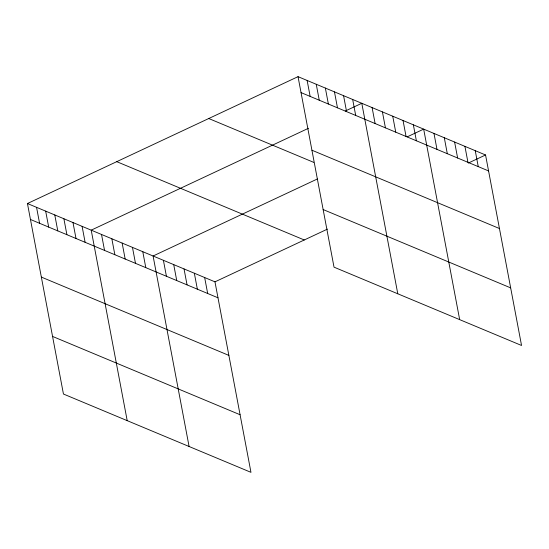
<?xml version="1.0" encoding="UTF-8"?>
<svg xmlns="http://www.w3.org/2000/svg" width="549" height="549" viewBox="0 0 549 549"><rect width="100%" height="100%" fill="white"/><g stroke="black" fill="none" stroke-linecap="round" stroke-linejoin="round"><path stroke-width="0.82" d="M27.45 203.528L214.975 281.843L250.968 472.339L63.444 394.024L27.45 203.528L298.032 76.661L485.556 154.976L521.55 345.472L334.025 267.157L298.032 76.661M308.511 128.267L91.209 230.155L127.203 420.651M345.28 111.028L361.791 103.287L397.785 293.784M317.37 178.974L153.089 255.999L189.089 446.495M407.166 136.873L423.67 129.132L459.664 319.628M214.975 281.843L327.458 229.105M468.297 163.067L485.556 154.976M301.044 92.609L488.569 170.931M311.928 150.213L499.453 228.528M208.737 118.522L313.754 162.38M323.141 209.553L510.666 287.875M116.738 161.66L304.27 239.975M30.463 219.476L217.987 297.798M41.347 277.08L228.871 355.395M52.56 336.427L240.085 414.742M475.242 150.666L478.254 166.622M464.928 146.363L467.94 162.312M454.613 142.054L457.626 158.009M444.299 137.744L447.311 153.699M433.985 133.441L436.997 149.39M413.356 124.822L416.375 140.777M403.041 120.519L406.061 136.468M392.727 116.21L395.747 132.158M382.413 111.9L385.432 127.855M372.105 107.59L375.118 123.546M352.678 99.479L355.697 115.434M343.571 95.677L346.584 111.632M334.465 91.875L337.477 107.824M325.358 88.073L328.371 104.022M316.245 84.265L319.257 100.22M307.138 80.463L310.151 96.411M204.66 277.54L207.673 293.489M194.346 273.23L197.359 289.179M184.032 268.921L187.051 284.876M173.717 264.611L176.737 280.566M163.403 260.308L166.422 276.257M142.781 251.689L145.794 267.644M132.467 247.386L135.479 263.335M122.153 243.077L125.165 259.032M111.838 238.767L114.851 254.722M101.524 234.464L104.536 250.413M82.103 226.353L85.116 242.301M72.99 222.544L76.009 238.499M63.883 218.742L66.896 234.698M54.776 214.94L57.789 230.889M45.67 211.132L48.683 227.087M36.557 207.33L39.569 223.285"/></g></svg>
